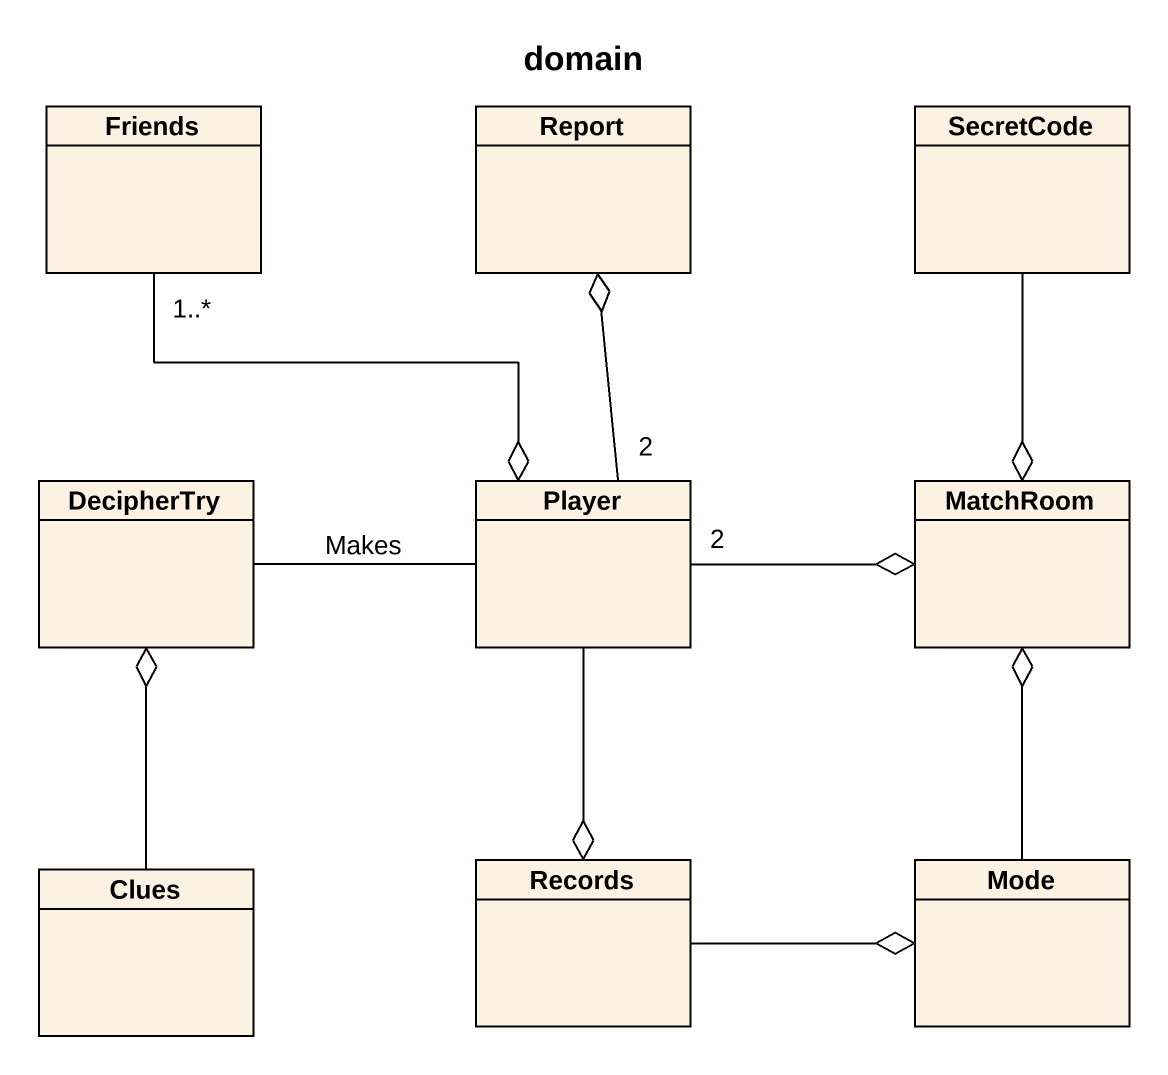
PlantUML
@startuml
title domain
hide circle
hide empty members
class Friends
class Report
class SecretCode
class DecipherTry
class Player
class MatchRoom
class Clues
class Records
class Mode
Friends "1..*" --o Player
SecretCode --o MatchRoom
Player "2" -up-o Report
Player -left- DecipherTry : Makes
Player "2" -right-o MatchRoom
Player --o Records
Clues -up-o DecipherTry
Records -right-o Mode
Mode -up-o MatchRoom
@enduml
